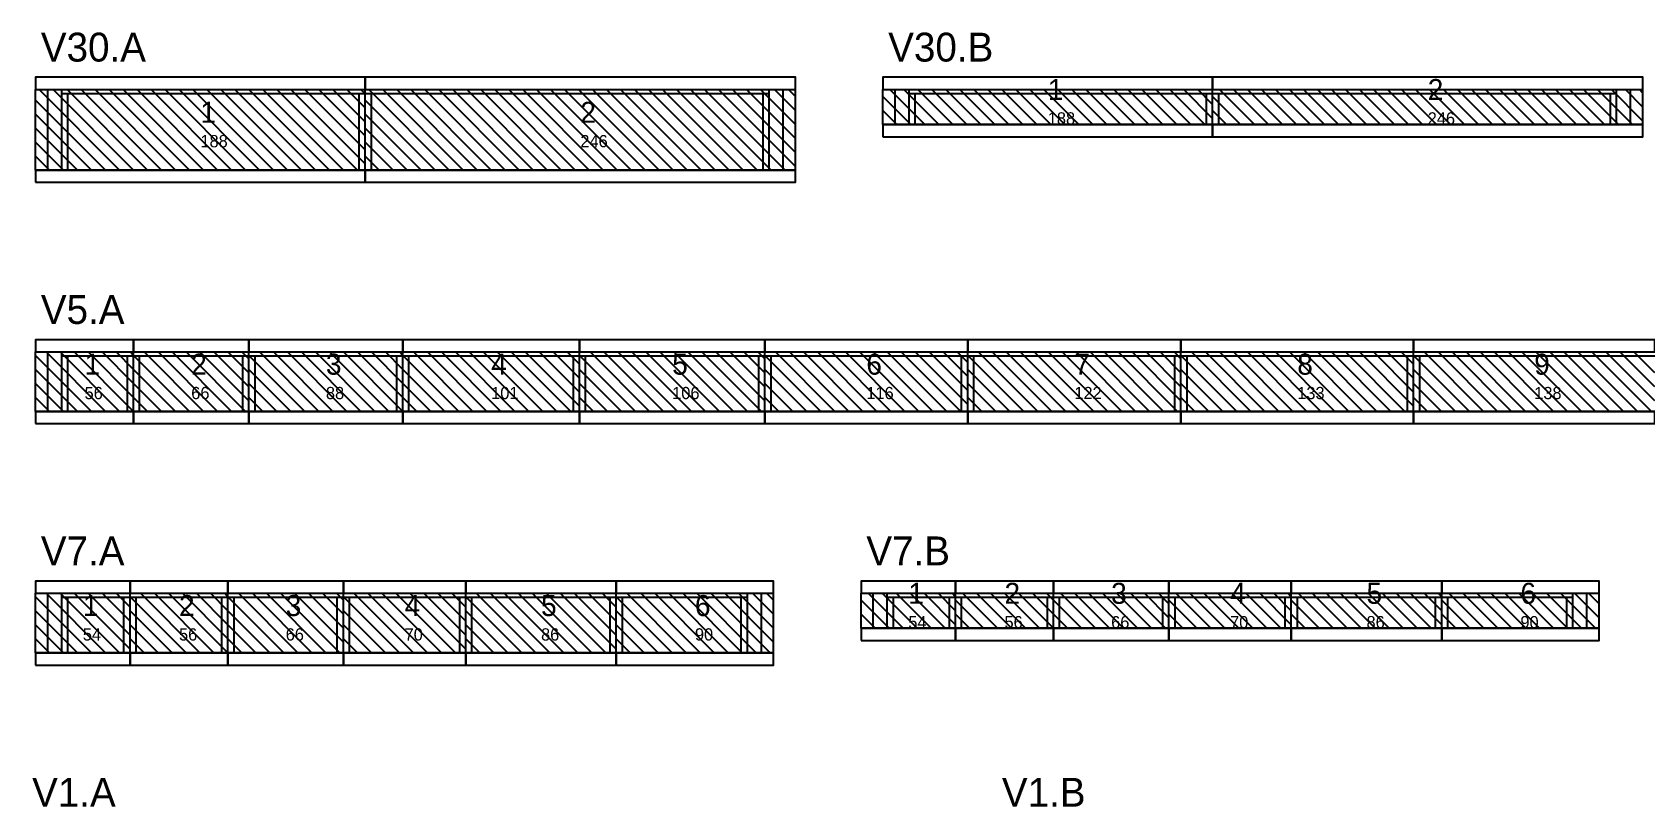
# Model space of a CAD drawing. Header units: metres. Extents: x -10 to 74425, y -2037 to 26.
# Drawn here: x 35868 to 36790, y -972 to -529 of the extents above; entities that cross this region are included whole.
import ezdxf

# ---------------------------------------------------------------- set-up
doc = ezdxf.new("R2010")
doc.units = ezdxf.units.M
doc.layers.add('VIGAS', color=7, linetype='Continuous')

msp = doc.modelspace()

# ---------------------------------------------------------------- linework, layer by layer
at = {"layer": 'VIGAS'}
for p, q in [((35869.6, -562), (36058.1, -562)), ((35869.6, -608), (35869.6, -562)), ((35917.6, -608), (35871.6, -562)), ((35876.6, -608), (35876.6, -562)), ((35925.6, -608), (35879.6, -562)), ((35884.6, -608), (35884.6, -562)), ((35933.6, -608), (35887.6, -562)), ((35941.6, -608), (35895.6, -562)), ((35949.6, -608), (35903.6, -562)), ((35957.6, -608), (35911.6, -562)), ((35965.6, -608), (35919.6, -562)), ((35973.6, -608), (35927.6, -562)), ((35981.6, -608), (35935.6, -562)), ((35989.6, -608), (35943.6, -562)), ((35997.6, -608), (35951.6, -562)), ((36005.6, -608), (35959.6, -562)), ((36013.6, -608), (35967.6, -562)), ((36021.6, -608), (35975.6, -562)), ((36029.6, -608), (35983.6, -562)), ((36037.6, -608), (35991.6, -562)), ((36045.6, -608), (35999.6, -562)), ((36053.6, -608), (36007.6, -562)), ((36058.1, -604.5), (36015.6, -562)), ((36058.1, -596.5), (36023.6, -562)), ((36058.1, -588.5), (36031.6, -562)), ((36058.1, -580.5), (36039.6, -562)), ((36058.1, -572.5), (36047.6, -562)), ((36058.1, -564.5), (36055.6, -562)), ((36058.1, -608), (36058.1, -562)), ((36058.1, -608), (36058.1, -562)), ((36058.1, -562), (36304.1, -562)), ((36058.1, -608), (36058.1, -562)), ((36058.1, -608), (36058.1, -562)), ((36058.1, -608), (36058.1, -562)), ((36106.1, -608), (36060.1, -562)), ((36114.1, -608), (36068.1, -562)), ((36122.1, -608), (36076.1, -562)), ((36130.1, -608), (36084.1, -562)), ((36138.1, -608), (36092.1, -562)), ((36146.1, -608), (36100.1, -562)), ((36154.1, -608), (36108.1, -562)), ((36162.1, -608), (36116.1, -562)), ((36170.1, -608), (36124.1, -562)), ((36178.1, -608), (36132.1, -562)), ((36186.1, -608), (36140.1, -562)), ((36194.1, -608), (36148.1, -562)), ((36202.1, -608), (36156.1, -562)), ((36210.1, -608), (36164.1, -562)), ((36218.1, -608), (36172.1, -562)), ((36226.1, -608), (36180.1, -562)), ((36234.1, -608), (36188.1, -562)), ((36242.1, -608), (36196.1, -562)), ((36250.1, -608), (36204.1, -562)), ((36258.1, -608), (36212.1, -562)), ((36266.1, -608), (36220.1, -562)), ((36274.1, -608), (36228.1, -562)), ((36282.1, -608), (36236.1, -562)), ((36290.1, -608), (36244.1, -562)), ((36298.1, -608), (36252.1, -562)), ((36304.1, -606), (36260.1, -562)), ((36304.1, -598), (36268.1, -562)), ((36304.1, -590), (36276.1, -562)), ((36304.1, -582), (36284.1, -562)), ((36289.1, -608), (36289.1, -562)), ((36304.1, -574), (36292.1, -562)), ((36297.1, -608), (36297.1, -562)), ((36304.1, -566), (36300.1, -562)), ((36304.1, -608), (36304.1, -562)), ((36354.1, -562), (36542.6, -562)), ((36354.1, -582), (36354.1, -562)), ((36378.1, -582), (36358.1, -562)), ((36361.1, -582), (36361.1, -562)), ((36386.1, -582), (36366.1, -562)), ((36369.1, -582), (36369.1, -562)), ((36394.1, -582), (36374.1, -562)), ((36402.1, -582), (36382.1, -562)), ((36410.1, -582), (36390.1, -562)), ((36418.1, -582), (36398.1, -562)), ((36426.1, -582), (36406.1, -562)), ((36434.1, -582), (36414.1, -562)), ((36442.1, -582), (36422.1, -562)), ((36450.1, -582), (36430.1, -562)), ((36458.1, -582), (36438.1, -562)), ((36466.1, -582), (36446.1, -562)), ((36474.1, -582), (36454.1, -562)), ((36482.1, -582), (36462.1, -562)), ((36490.1, -582), (36470.1, -562)), ((36498.1, -582), (36478.1, -562)), ((36506.1, -582), (36486.1, -562)), ((36514.1, -582), (36494.1, -562)), ((36522.1, -582), (36502.1, -562)), ((36530.1, -582), (36510.1, -562)), ((36538.1, -582), (36518.1, -562)), ((36542.6, -578.5), (36526.1, -562)), ((36542.6, -570.5), (36534.1, -562)), ((36542.6, -562.5), (36542.1, -562)), ((36542.6, -582), (36542.6, -562)), ((36542.6, -582), (36542.6, -562)), ((36542.6, -562), (36788.6, -562)), ((36542.6, -582), (36542.6, -562)), ((36542.6, -582), (36542.6, -562)), ((36542.6, -582), (36542.6, -562)), ((36566.6, -582), (36546.6, -562)), ((36574.6, -582), (36554.6, -562)), ((36582.6, -582), (36562.6, -562)), ((36590.6, -582), (36570.6, -562)), ((36598.6, -582), (36578.6, -562)), ((36606.6, -582), (36586.6, -562)), ((36614.6, -582), (36594.6, -562)), ((36622.6, -582), (36602.6, -562)), ((36630.6, -582), (36610.6, -562)), ((36638.6, -582), (36618.6, -562)), ((36646.6, -582), (36626.6, -562)), ((36654.6, -582), (36634.6, -562)), ((36662.6, -582), (36642.6, -562)), ((36670.6, -582), (36650.6, -562)), ((36678.6, -582), (36658.6, -562)), ((36686.6, -582), (36666.6, -562)), ((36694.6, -582), (36674.6, -562)), ((36702.6, -582), (36682.6, -562)), ((36710.6, -582), (36690.6, -562)), ((36718.6, -582), (36698.6, -562)), ((36726.6, -582), (36706.6, -562)), ((36734.6, -582), (36714.6, -562)), ((36742.6, -582), (36722.6, -562)), ((36750.6, -582), (36730.6, -562)), ((36758.6, -582), (36738.6, -562)), ((36766.6, -582), (36746.6, -562)), ((36774.6, -582), (36754.6, -562)), ((36782.6, -582), (36762.6, -562)), ((36788.6, -580), (36770.6, -562)), ((36773.6, -582), (36773.6, -562)), ((36788.6, -572), (36778.6, -562)), ((36781.6, -582), (36781.6, -562)), ((36788.6, -564), (36786.6, -562)), ((36788.6, -582), (36788.6, -562)), ((35909.6, -608), (35869.6, -568)), ((35884.6, -564.2), (36058.1, -564.2)), ((35888.1, -608), (35888.1, -564.2)), ((36054.6, -608), (36054.6, -564.2)), ((36058.1, -564.2), (36289.1, -564.2)), ((36098.1, -608), (36058.1, -568)), ((36061.6, -608), (36061.6, -564.2)), ((36285.6, -608), (36285.6, -564.2)), ((36370.1, -582), (36354.1, -566)), ((36369.1, -564.2), (36542.6, -564.2)), ((36372.6, -582), (36372.6, -564.2)), ((36539.1, -582), (36539.1, -564.2)), ((36542.6, -564.2), (36773.6, -564.2)), ((36558.6, -582), (36542.6, -566)), ((36546.1, -582), (36546.1, -564.2)), ((36770.1, -582), (36770.1, -564.2)), ((35901.6, -608), (35869.6, -576)), ((36090.1, -608), (36058.1, -576)), ((36362.1, -582), (36354.1, -574)), ((36550.6, -582), (36542.6, -574)), ((35893.6, -608), (35869.6, -584)), ((36082.1, -608), (36058.1, -584)), ((36354.1, -582), (36542.6, -582)), ((36354.1, -582), (36354.1, -582)), ((36369.1, -582), (36372.6, -582)), ((36539.1, -582), (36542.6, -582)), ((36542.6, -582), (36788.6, -582)), ((36542.6, -582), (36546.1, -582)), ((36542.6, -582), (36542.6, -582)), ((36770.1, -582), (36773.6, -582)), ((35885.6, -608), (35869.6, -592)), ((36074.1, -608), (36058.1, -592)), ((35877.6, -608), (35869.6, -600)), ((35869.6, -608), (36058.1, -608)), ((35869.6, -608), (35869.6, -608)), ((35884.6, -608), (35888.1, -608)), ((36054.6, -608), (36058.1, -608)), ((36066.1, -608), (36058.1, -600)), ((36058.1, -608), (36304.1, -608)), ((36058.1, -608), (36061.6, -608)), ((36058.1, -608), (36058.1, -608)), ((36285.6, -608), (36289.1, -608)), ((35869.6, -712), (35925.6, -712)), ((35869.6, -746), (35869.6, -712)), ((35901.6, -746), (35869.6, -714)), ((35909.6, -746), (35875.6, -712)), ((35876.6, -746), (35876.6, -712)), ((35917.6, -746), (35883.6, -712)), ((35884.6, -746), (35884.6, -712)), ((35884.6, -714.2), (35925.6, -714.2)), ((35888.1, -746), (35888.1, -714.2)), ((35925.6, -746), (35891.6, -712)), ((35925.6, -738), (35899.6, -712)), ((35925.6, -730), (35907.6, -712)), ((35925.6, -722), (35915.6, -712)), ((35922.1, -746), (35922.1, -714.2)), ((35925.6, -714), (35923.6, -712)), ((35925.6, -746), (35925.6, -712)), ((35925.6, -746), (35925.6, -712)), ((35925.6, -712), (35991.6, -712)), ((35925.6, -746), (35925.6, -712)), ((35925.6, -746), (35925.6, -712)), ((35925.6, -746), (35925.6, -712)), ((35957.6, -746), (35925.6, -714)), ((35925.6, -714.2), (35991.6, -714.2)), ((35929.1, -746), (35929.1, -714.2)), ((35965.6, -746), (35931.6, -712)), ((35973.6, -746), (35939.6, -712)), ((35981.6, -746), (35947.6, -712)), ((35989.6, -746), (35955.6, -712)), ((35991.6, -740), (35963.6, -712)), ((35991.6, -732), (35971.6, -712)), ((35991.6, -724), (35979.6, -712)), ((35991.6, -716), (35987.6, -712)), ((35988.1, -746), (35988.1, -714.2)), ((35991.6, -746), (35991.6, -712)), ((35991.6, -746), (35991.6, -712)), ((35991.6, -712), (36079.6, -712)), ((35991.6, -746), (35991.6, -712)), ((35991.6, -746), (35991.6, -712)), ((35991.6, -746), (35991.6, -712)), ((36023.6, -746), (35991.6, -714)), ((35991.6, -714.2), (36079.6, -714.2)), ((35995.1, -746), (35995.1, -714.2)), ((36031.6, -746), (35997.6, -712)), ((36039.6, -746), (36005.6, -712)), ((36047.6, -746), (36013.6, -712)), ((36055.6, -746), (36021.6, -712)), ((36063.6, -746), (36029.6, -712)), ((36071.6, -746), (36037.6, -712)), ((36079.6, -746), (36045.6, -712)), ((36079.6, -738), (36053.6, -712)), ((36079.6, -730), (36061.6, -712)), ((36079.6, -722), (36069.6, -712)), ((36076.1, -746), (36076.1, -714.2)), ((36079.6, -714), (36077.6, -712)), ((36079.6, -746), (36079.6, -712)), ((36079.6, -746), (36079.6, -712)), ((36079.6, -712), (36180.6, -712)), ((36079.6, -746), (36079.6, -712)), ((36079.6, -746), (36079.6, -712)), ((36079.6, -746), (36079.6, -712)), ((36111.6, -746), (36079.6, -714)), ((36079.6, -714.2), (36180.6, -714.2)), ((36083.1, -746), (36083.1, -714.2)), ((36119.6, -746), (36085.6, -712)), ((36127.6, -746), (36093.6, -712)), ((36135.6, -746), (36101.6, -712)), ((36143.6, -746), (36109.6, -712)), ((36151.6, -746), (36117.6, -712)), ((36159.6, -746), (36125.6, -712)), ((36167.6, -746), (36133.6, -712)), ((36175.6, -746), (36141.6, -712)), ((36180.6, -743), (36149.6, -712)), ((36180.6, -735), (36157.6, -712)), ((36180.6, -727), (36165.6, -712)), ((36180.6, -719), (36173.6, -712)), ((36177.1, -746), (36177.1, -714.2)), ((36180.6, -746), (36180.6, -712)), ((36180.6, -746), (36180.6, -712)), ((36180.6, -712), (36286.6, -712)), ((36180.6, -746), (36180.6, -712)), ((36180.6, -746), (36180.6, -712)), ((36180.6, -746), (36180.6, -712)), ((36212.6, -746), (36180.6, -714)), ((36180.6, -714.2), (36286.6, -714.2)), ((36184.1, -746), (36184.1, -714.2)), ((36220.6, -746), (36186.6, -712)), ((36228.6, -746), (36194.6, -712)), ((36236.6, -746), (36202.6, -712)), ((36244.6, -746), (36210.6, -712)), ((36252.6, -746), (36218.6, -712)), ((36260.6, -746), (36226.6, -712)), ((36268.6, -746), (36234.6, -712)), ((36276.6, -746), (36242.6, -712)), ((36284.6, -746), (36250.6, -712)), ((36286.6, -740), (36258.6, -712)), ((36286.6, -732), (36266.6, -712)), ((36286.6, -724), (36274.6, -712)), ((36286.6, -716), (36282.6, -712)), ((36283.1, -746), (36283.1, -714.2)), ((36286.6, -746), (36286.6, -712)), ((36286.6, -746), (36286.6, -712)), ((36286.6, -712), (36402.6, -712)), ((36286.6, -746), (36286.6, -712)), ((36286.6, -746), (36286.6, -712)), ((36286.6, -746), (36286.6, -712)), ((36318.6, -746), (36286.6, -714)), ((36286.6, -714.2), (36402.6, -714.2)), ((36290.1, -746), (36290.1, -714.2)), ((36326.6, -746), (36292.6, -712)), ((36334.6, -746), (36300.6, -712)), ((36342.6, -746), (36308.6, -712)), ((36350.6, -746), (36316.6, -712)), ((36358.6, -746), (36324.6, -712)), ((36366.6, -746), (36332.6, -712)), ((36374.6, -746), (36340.6, -712)), ((36382.6, -746), (36348.6, -712)), ((36390.6, -746), (36356.6, -712)), ((36398.6, -746), (36364.6, -712)), ((36402.6, -742), (36372.6, -712)), ((36402.6, -734), (36380.6, -712)), ((36402.6, -726), (36388.6, -712)), ((36402.6, -718), (36396.6, -712)), ((36399.1, -746), (36399.1, -714.2)), ((36402.6, -746), (36402.6, -712)), ((36402.6, -746), (36402.6, -712)), ((36402.6, -712), (36524.5, -712)), ((36402.6, -746), (36402.6, -712)), ((36402.6, -746), (36402.6, -712)), ((36402.6, -746), (36402.6, -712)), ((36434.6, -746), (36402.6, -714)), ((36402.6, -714.2), (36524.5, -714.2)), ((36406.1, -746), (36406.1, -714.2)), ((36442.6, -746), (36408.6, -712)), ((36450.6, -746), (36416.6, -712)), ((36458.6, -746), (36424.6, -712)), ((36466.6, -746), (36432.6, -712)), ((36474.6, -746), (36440.6, -712)), ((36482.6, -746), (36448.6, -712)), ((36490.6, -746), (36456.6, -712)), ((36498.6, -746), (36464.6, -712)), ((36506.6, -746), (36472.6, -712)), ((36514.6, -746), (36480.6, -712)), ((36522.6, -746), (36488.6, -712)), ((36524.5, -739.9), (36496.6, -712)), ((36524.5, -731.9), (36504.6, -712)), ((36524.5, -723.9), (36512.6, -712)), ((36524.5, -715.9), (36520.6, -712)), ((36521, -746), (36521, -714.2)), ((36524.5, -746), (36524.5, -712)), ((36524.5, -746), (36524.5, -712)), ((36524.5, -712), (36657.5, -712)), ((36524.5, -746), (36524.5, -712)), ((36524.5, -746), (36524.5, -712)), ((36524.5, -746), (36524.5, -712)), ((36556.5, -746), (36524.5, -714)), ((36524.5, -714.2), (36657.5, -714.2)), ((36528, -746), (36528, -714.2)), ((36564.5, -746), (36530.5, -712)), ((36572.5, -746), (36538.5, -712)), ((36580.5, -746), (36546.5, -712)), ((36588.5, -746), (36554.5, -712)), ((36596.5, -746), (36562.5, -712)), ((36604.5, -746), (36570.5, -712)), ((36612.5, -746), (36578.5, -712)), ((36620.5, -746), (36586.5, -712)), ((36628.5, -746), (36594.5, -712)), ((36636.5, -746), (36602.5, -712)), ((36644.5, -746), (36610.5, -712)), ((36652.5, -746), (36618.5, -712)), ((36657.5, -743), (36626.5, -712)), ((36657.5, -735), (36634.5, -712)), ((36657.5, -727), (36642.5, -712)), ((36657.5, -719), (36650.5, -712)), ((36654, -746), (36654, -714.2)), ((36657.5, -746), (36657.5, -712)), ((36657.5, -746), (36657.5, -712)), ((36657.5, -712), (36795.5, -712)), ((36657.5, -746), (36657.5, -712)), ((36657.5, -746), (36657.5, -712)), ((36657.5, -746), (36657.5, -712)), ((36689.5, -746), (36657.5, -714)), ((36657.5, -714.2), (36795.5, -714.2)), ((36661, -746), (36661, -714.2)), ((36697.5, -746), (36663.5, -712)), ((36705.5, -746), (36671.5, -712)), ((36713.5, -746), (36679.5, -712)), ((36721.5, -746), (36687.5, -712)), ((36729.5, -746), (36695.5, -712)), ((36737.5, -746), (36703.5, -712)), ((36745.5, -746), (36711.5, -712)), ((36753.5, -746), (36719.5, -712)), ((36761.5, -746), (36727.5, -712)), ((36769.5, -746), (36735.5, -712)), ((36777.5, -746), (36743.5, -712)), ((36785.5, -746), (36751.5, -712)), ((36793.5, -746), (36759.5, -712)), ((36795.5, -740), (36767.5, -712)), ((36795.5, -732), (36775.5, -712)), ((36795.5, -724), (36783.5, -712)), ((35893.6, -746), (35869.6, -722)), ((35949.6, -746), (35925.6, -722)), ((36015.6, -746), (35991.6, -722)), ((36103.6, -746), (36079.6, -722)), ((36204.6, -746), (36180.6, -722)), ((36310.6, -746), (36286.6, -722)), ((36426.6, -746), (36402.6, -722)), ((36548.5, -746), (36524.5, -722)), ((36681.5, -746), (36657.5, -722)), ((35885.6, -746), (35869.6, -730)), ((35877.6, -746), (35869.6, -738)), ((35941.6, -746), (35925.6, -730)), ((35933.6, -746), (35925.6, -738)), ((36007.6, -746), (35991.6, -730)), ((35999.6, -746), (35991.6, -738)), ((36095.6, -746), (36079.6, -730)), ((36087.6, -746), (36079.6, -738)), ((36196.6, -746), (36180.6, -730)), ((36188.6, -746), (36180.6, -738)), ((36302.6, -746), (36286.6, -730)), ((36294.6, -746), (36286.6, -738)), ((36418.6, -746), (36402.6, -730)), ((36410.6, -746), (36402.6, -738)), ((36540.5, -746), (36524.5, -730)), ((36532.5, -746), (36524.5, -738)), ((36673.5, -746), (36657.5, -730)), ((36665.5, -746), (36657.5, -738)), ((35869.6, -746), (35925.6, -746)), ((35869.6, -746), (35869.6, -746)), ((35884.6, -746), (35888.1, -746)), ((35922.1, -746), (35925.6, -746)), ((35925.6, -746), (35991.6, -746)), ((35925.6, -746), (35929.1, -746)), ((35925.6, -746), (35925.6, -746)), ((35988.1, -746), (35991.6, -746)), ((35991.6, -746), (36079.6, -746)), ((35991.6, -746), (35995.1, -746)), ((35991.6, -746), (35991.6, -746)), ((36076.1, -746), (36079.6, -746)), ((36079.6, -746), (36180.6, -746)), ((36079.6, -746), (36083.1, -746)), ((36079.6, -746), (36079.6, -746)), ((36177.1, -746), (36180.6, -746)), ((36180.6, -746), (36286.6, -746)), ((36180.6, -746), (36184.1, -746)), ((36180.6, -746), (36180.6, -746)), ((36283.1, -746), (36286.6, -746)), ((36286.6, -746), (36402.6, -746)), ((36286.6, -746), (36290.1, -746)), ((36286.6, -746), (36286.6, -746)), ((36399.1, -746), (36402.6, -746)), ((36402.6, -746), (36524.5, -746)), ((36402.6, -746), (36406.1, -746)), ((36402.6, -746), (36402.6, -746)), ((36521, -746), (36524.5, -746)), ((36524.5, -746), (36657.5, -746)), ((36524.5, -746), (36528, -746)), ((36524.5, -746), (36524.5, -746)), ((36654, -746), (36657.5, -746)), ((36657.5, -746), (36795.5, -746)), ((36657.5, -746), (36661, -746)), ((36657.5, -746), (36657.5, -746)), ((35869.6, -850), (35923.6, -850)), ((35869.6, -884), (35869.6, -850)), ((35901.6, -884), (35869.6, -852)), ((35909.6, -884), (35875.6, -850)), ((35876.6, -884), (35876.6, -850)), ((35917.6, -884), (35883.6, -850)), ((35884.6, -884), (35884.6, -850)), ((35884.6, -852.2), (35923.6, -852.2)), ((35888.1, -884), (35888.1, -852.2)), ((35923.6, -882), (35891.6, -850)), ((35923.6, -874), (35899.6, -850)), ((35923.6, -866), (35907.6, -850)), ((35923.6, -858), (35915.6, -850)), ((35920.1, -884), (35920.1, -852.2)), ((35923.6, -884), (35923.6, -850)), ((35923.6, -884), (35923.6, -850)), ((35923.6, -850), (35979.6, -850)), ((35923.6, -884), (35923.6, -850)), ((35923.6, -884), (35923.6, -850)), ((35923.6, -884), (35923.6, -850)), ((35923.6, -850), (35923.6, -850)), ((35955.6, -884), (35923.6, -852)), ((35923.6, -852.2), (35979.6, -852.2)), ((35927.1, -884), (35927.1, -852.2)), ((35963.6, -884), (35929.6, -850)), ((35971.6, -884), (35937.6, -850)), ((35979.6, -884), (35945.6, -850)), ((35979.6, -876), (35953.6, -850)), ((35979.6, -868), (35961.6, -850)), ((35979.6, -860), (35969.6, -850)), ((35976.1, -884), (35976.1, -852.2)), ((35979.6, -852), (35977.6, -850)), ((35979.6, -884), (35979.6, -850)), ((35979.6, -884), (35979.6, -850)), ((35979.6, -850), (36045.6, -850)), ((35979.6, -884), (35979.6, -850)), ((35979.6, -884), (35979.6, -850)), ((35979.6, -884), (35979.6, -850)), ((36011.6, -884), (35979.6, -852)), ((35979.6, -852.2), (36045.6, -852.2)), ((35983.1, -884), (35983.1, -852.2)), ((36019.6, -884), (35985.6, -850)), ((36027.6, -884), (35993.6, -850)), ((36035.6, -884), (36001.6, -850)), ((36043.6, -884), (36009.6, -850)), ((36045.6, -878), (36017.6, -850)), ((36045.6, -870), (36025.6, -850)), ((36045.6, -862), (36033.6, -850)), ((36045.6, -854), (36041.6, -850)), ((36042.1, -884), (36042.1, -852.2)), ((36045.6, -884), (36045.6, -850)), ((36045.6, -884), (36045.6, -850)), ((36045.6, -850), (36115.6, -850)), ((36045.6, -884), (36045.6, -850)), ((36045.6, -884), (36045.6, -850)), ((36045.6, -884), (36045.6, -850)), ((36077.6, -884), (36045.6, -852)), ((36045.6, -852.2), (36115.6, -852.2)), ((36049.1, -884), (36049.1, -852.2)), ((36085.6, -884), (36051.6, -850)), ((36093.6, -884), (36059.6, -850)), ((36101.6, -884), (36067.6, -850)), ((36109.6, -884), (36075.6, -850)), ((36115.6, -882), (36083.6, -850)), ((36115.6, -874), (36091.6, -850)), ((36115.6, -866), (36099.6, -850)), ((36115.6, -858), (36107.6, -850)), ((36112.1, -884), (36112.1, -852.2)), ((36115.6, -884), (36115.6, -850)), ((36115.6, -884), (36115.6, -850)), ((36115.6, -850), (36201.6, -850)), ((36115.6, -884), (36115.6, -850)), ((36115.6, -884), (36115.6, -850)), ((36115.6, -884), (36115.6, -850)), ((36115.6, -850), (36115.6, -850)), ((36147.6, -884), (36115.6, -852)), ((36115.6, -852.2), (36201.6, -852.2)), ((36119.1, -884), (36119.1, -852.2)), ((36155.6, -884), (36121.6, -850)), ((36163.6, -884), (36129.6, -850)), ((36171.6, -884), (36137.6, -850)), ((36179.6, -884), (36145.6, -850)), ((36187.6, -884), (36153.6, -850)), ((36195.6, -884), (36161.6, -850)), ((36201.6, -882), (36169.6, -850)), ((36201.6, -874), (36177.6, -850)), ((36201.6, -866), (36185.6, -850)), ((36201.6, -858), (36193.6, -850)), ((36198.1, -884), (36198.1, -852.2)), ((36201.6, -884), (36201.6, -850)), ((36201.6, -884), (36201.6, -850)), ((36201.6, -850), (36291.6, -850)), ((36201.6, -884), (36201.6, -850)), ((36201.6, -884), (36201.6, -850)), ((36201.6, -884), (36201.6, -850)), ((36201.6, -850), (36201.6, -850)), ((36233.6, -884), (36201.6, -852)), ((36201.6, -852.2), (36276.6, -852.2)), ((36205.1, -884), (36205.1, -852.2)), ((36241.6, -884), (36207.6, -850)), ((36249.6, -884), (36215.6, -850)), ((36257.6, -884), (36223.6, -850)), ((36265.6, -884), (36231.6, -850)), ((36273.6, -884), (36239.6, -850)), ((36281.6, -884), (36247.6, -850)), ((36289.6, -884), (36255.6, -850)), ((36291.6, -878), (36263.6, -850)), ((36291.6, -870), (36271.6, -850)), ((36273.1, -884), (36273.1, -852.2)), ((36276.6, -884), (36276.6, -850)), ((36291.6, -862), (36279.6, -850)), ((36284.6, -884), (36284.6, -850)), ((36291.6, -854), (36287.6, -850)), ((36291.6, -884), (36291.6, -850)), ((36341.6, -850), (36395.6, -850)), ((36341.6, -870), (36341.6, -850)), ((36357.6, -870), (36341.6, -854)), ((36365.6, -870), (36345.6, -850)), ((36348.6, -870), (36348.6, -850)), ((36373.6, -870), (36353.6, -850)), ((36356.6, -870), (36356.6, -850)), ((36356.6, -852.2), (36395.6, -852.2)), ((36360.1, -870), (36360.1, -852.2)), ((36381.6, -870), (36361.6, -850)), ((36389.6, -870), (36369.6, -850)), ((36395.6, -868), (36377.6, -850)), ((36395.6, -860), (36385.6, -850)), ((36392.1, -870), (36392.1, -852.2)), ((36395.6, -852), (36393.6, -850)), ((36395.6, -870), (36395.6, -850)), ((36395.6, -870), (36395.6, -850)), ((36395.6, -850), (36451.6, -850)), ((36395.6, -870), (36395.6, -850)), ((36395.6, -870), (36395.6, -850)), ((36395.6, -870), (36395.6, -850)), ((36395.6, -852.2), (36451.6, -852.2)), ((36411.6, -870), (36395.6, -854)), ((36399.1, -870), (36399.1, -852.2)), ((36419.6, -870), (36399.6, -850)), ((36427.6, -870), (36407.6, -850)), ((36435.6, -870), (36415.6, -850)), ((36443.6, -870), (36423.6, -850)), ((36451.6, -870), (36431.6, -850)), ((36451.6, -862), (36439.6, -850)), ((36451.6, -854), (36447.6, -850)), ((36448.1, -870), (36448.1, -852.2)), ((36451.6, -870), (36451.6, -850)), ((36451.6, -870), (36451.6, -850)), ((36451.6, -850), (36517.6, -850)), ((36451.6, -870), (36451.6, -850)), ((36451.6, -870), (36451.6, -850)), ((36451.6, -870), (36451.6, -850)), ((36451.6, -852.2), (36517.6, -852.2)), ((36467.6, -870), (36451.6, -854)), ((36455.1, -870), (36455.1, -852.2)), ((36475.6, -870), (36455.6, -850)), ((36483.6, -870), (36463.6, -850)), ((36491.6, -870), (36471.6, -850)), ((36499.6, -870), (36479.6, -850)), ((36507.6, -870), (36487.6, -850)), ((36515.6, -870), (36495.6, -850)), ((36517.6, -864), (36503.6, -850)), ((36517.6, -856), (36511.6, -850)), ((36514.1, -870), (36514.1, -852.2)), ((36517.6, -870), (36517.6, -850)), ((36517.6, -870), (36517.6, -850)), ((36517.6, -850), (36587.6, -850)), ((36517.6, -870), (36517.6, -850)), ((36517.6, -870), (36517.6, -850)), ((36517.6, -870), (36517.6, -850)), ((36517.6, -852.2), (36587.6, -852.2)), ((36533.6, -870), (36517.6, -854)), ((36521.1, -870), (36521.1, -852.2)), ((36541.6, -870), (36521.6, -850)), ((36549.6, -870), (36529.6, -850)), ((36557.6, -870), (36537.6, -850)), ((36565.6, -870), (36545.6, -850)), ((36573.6, -870), (36553.6, -850)), ((36581.6, -870), (36561.6, -850)), ((36587.6, -868), (36569.6, -850)), ((36587.6, -860), (36577.6, -850)), ((36584.1, -870), (36584.1, -852.2)), ((36587.6, -852), (36585.6, -850)), ((36587.6, -870), (36587.6, -850)), ((36587.6, -870), (36587.6, -850)), ((36587.6, -850), (36673.6, -850)), ((36587.6, -870), (36587.6, -850)), ((36587.6, -870), (36587.6, -850)), ((36587.6, -870), (36587.6, -850)), ((36587.6, -852.2), (36673.6, -852.2)), ((36603.6, -870), (36587.6, -854)), ((36591.1, -870), (36591.1, -852.2)), ((36611.6, -870), (36591.6, -850)), ((36619.6, -870), (36599.6, -850)), ((36627.6, -870), (36607.6, -850)), ((36635.6, -870), (36615.6, -850)), ((36643.6, -870), (36623.6, -850)), ((36651.6, -870), (36631.6, -850)), ((36659.6, -870), (36639.6, -850)), ((36667.6, -870), (36647.6, -850)), ((36673.6, -868), (36655.6, -850)), ((36673.6, -860), (36663.6, -850)), ((36670.1, -870), (36670.1, -852.2)), ((36673.6, -852), (36671.6, -850)), ((36673.6, -870), (36673.6, -850)), ((36673.6, -870), (36673.6, -850)), ((36673.6, -850), (36763.6, -850)), ((36673.6, -870), (36673.6, -850)), ((36673.6, -870), (36673.6, -850)), ((36673.6, -870), (36673.6, -850)), ((36673.6, -852.2), (36748.6, -852.2)), ((36689.6, -870), (36673.6, -854)), ((36677.1, -870), (36677.1, -852.2)), ((36697.6, -870), (36677.6, -850)), ((36705.6, -870), (36685.6, -850)), ((36713.6, -870), (36693.6, -850)), ((36721.6, -870), (36701.6, -850)), ((36729.6, -870), (36709.6, -850)), ((36737.6, -870), (36717.6, -850)), ((36745.6, -870), (36725.6, -850)), ((36753.6, -870), (36733.6, -850)), ((36761.6, -870), (36741.6, -850)), ((36745.1, -870), (36745.1, -852.2)), ((36748.6, -870), (36748.6, -850)), ((36763.6, -864), (36749.6, -850)), ((36756.6, -870), (36756.6, -850)), ((36763.6, -856), (36757.6, -850)), ((36763.6, -870), (36763.6, -850)), ((35893.6, -884), (35869.6, -860)), ((35947.6, -884), (35923.6, -860)), ((36003.6, -884), (35979.6, -860)), ((36069.6, -884), (36045.6, -860)), ((36139.6, -884), (36115.6, -860)), ((36225.6, -884), (36201.6, -860)), ((36349.6, -870), (36341.6, -862)), ((36403.6, -870), (36395.6, -862)), ((36459.6, -870), (36451.6, -862)), ((36525.6, -870), (36517.6, -862)), ((36595.6, -870), (36587.6, -862)), ((36681.6, -870), (36673.6, -862)), ((35885.6, -884), (35869.6, -868)), ((35877.6, -884), (35869.6, -876)), ((35939.6, -884), (35923.6, -868)), ((35931.6, -884), (35923.6, -876)), ((35995.6, -884), (35979.6, -868)), ((35987.6, -884), (35979.6, -876)), ((36061.6, -884), (36045.6, -868)), ((36053.6, -884), (36045.6, -876)), ((36131.6, -884), (36115.6, -868)), ((36123.6, -884), (36115.6, -876)), ((36217.6, -884), (36201.6, -868)), ((36209.6, -884), (36201.6, -876)), ((36341.6, -870), (36395.6, -870)), ((36341.6, -870), (36341.6, -870)), ((36356.6, -870), (36360.1, -870)), ((36392.1, -870), (36395.6, -870)), ((36395.6, -870), (36451.6, -870)), ((36395.6, -870), (36399.1, -870)), ((36395.6, -870), (36395.6, -870)), ((36448.1, -870), (36451.6, -870)), ((36451.6, -870), (36517.6, -870)), ((36451.6, -870), (36455.1, -870)), ((36451.6, -870), (36451.6, -870)), ((36514.1, -870), (36517.6, -870)), ((36517.6, -870), (36587.6, -870)), ((36517.6, -870), (36521.1, -870)), ((36517.6, -870), (36517.6, -870)), ((36584.1, -870), (36587.6, -870)), ((36587.6, -870), (36673.6, -870)), ((36587.6, -870), (36591.1, -870)), ((36587.6, -870), (36587.6, -870)), ((36670.1, -870), (36673.6, -870)), ((36673.6, -870), (36763.6, -870)), ((36673.6, -870), (36677.1, -870)), ((36673.6, -870), (36673.6, -870)), ((36745.1, -870), (36748.6, -870)), ((35869.6, -884), (35923.6, -884)), ((35869.6, -884), (35869.6, -884)), ((35884.6, -884), (35888.1, -884)), ((35920.1, -884), (35923.6, -884)), ((35923.6, -884), (35979.6, -884)), ((35923.6, -884), (35927.1, -884)), ((35923.6, -884), (35923.6, -884)), ((35976.1, -884), (35979.6, -884)), ((35979.6, -884), (36045.6, -884)), ((35979.6, -884), (35983.1, -884)), ((35979.6, -884), (35979.6, -884)), ((36042.1, -884), (36045.6, -884)), ((36045.6, -884), (36115.6, -884)), ((36045.6, -884), (36049.1, -884)), ((36045.6, -884), (36045.6, -884)), ((36112.1, -884), (36115.6, -884)), ((36115.6, -884), (36201.6, -884)), ((36115.6, -884), (36119.1, -884)), ((36115.6, -884), (36115.6, -884)), ((36198.1, -884), (36201.6, -884)), ((36201.6, -884), (36291.6, -884)), ((36201.6, -884), (36205.1, -884)), ((36201.6, -884), (36201.6, -884)), ((36273.1, -884), (36276.6, -884))]:
    msp.add_line(p, q, dxfattribs=at)
for points in [[(35869.6, -562), (36058.1, -562), (36058.1, -555), (35869.6, -555)], [(36058.1, -562), (36304.1, -562), (36304.1, -555), (36058.1, -555)], [(36354.1, -562), (36542.6, -562), (36542.6, -555), (36354.1, -555)], [(36542.6, -562), (36788.6, -562), (36788.6, -555), (36542.6, -555)], [(36354.1, -589), (36542.6, -589), (36542.6, -582), (36354.1, -582)], [(36542.6, -589), (36788.6, -589), (36788.6, -582), (36542.6, -582)], [(35869.6, -615), (36058.1, -615), (36058.1, -608), (35869.6, -608)], [(36058.1, -615), (36304.1, -615), (36304.1, -608), (36058.1, -608)], [(35869.6, -712), (35925.6, -712), (35925.6, -705), (35869.6, -705)], [(35925.6, -712), (35991.6, -712), (35991.6, -705), (35925.6, -705)], [(35991.6, -712), (36079.6, -712), (36079.6, -705), (35991.6, -705)], [(36079.6, -712), (36180.6, -712), (36180.6, -705), (36079.6, -705)], [(36180.6, -712), (36286.6, -712), (36286.6, -705), (36180.6, -705)], [(36286.6, -712), (36402.6, -712), (36402.6, -705), (36286.6, -705)], [(36402.6, -712), (36524.5, -712), (36524.5, -705), (36402.6, -705)], [(36524.5, -712), (36657.5, -712), (36657.5, -705), (36524.5, -705)], [(36657.5, -712), (36795.5, -712), (36795.5, -705), (36657.5, -705)], [(35869.6, -753), (35925.6, -753), (35925.6, -746), (35869.6, -746)], [(35925.6, -753), (35991.6, -753), (35991.6, -746), (35925.6, -746)], [(35991.6, -753), (36079.6, -753), (36079.6, -746), (35991.6, -746)], [(36079.6, -753), (36180.6, -753), (36180.6, -746), (36079.6, -746)], [(36180.6, -753), (36286.6, -753), (36286.6, -746), (36180.6, -746)], [(36286.6, -753), (36402.6, -753), (36402.6, -746), (36286.6, -746)], [(36402.6, -753), (36524.5, -753), (36524.5, -746), (36402.6, -746)], [(36524.5, -753), (36657.5, -753), (36657.5, -746), (36524.5, -746)], [(36657.5, -753), (36795.5, -753), (36795.5, -746), (36657.5, -746)], [(35869.6, -850), (35923.6, -850), (35923.6, -843), (35869.6, -843)], [(35923.6, -850), (35979.6, -850), (35979.6, -843), (35923.6, -843)], [(35979.6, -850), (36045.6, -850), (36045.6, -843), (35979.6, -843)], [(36045.6, -850), (36115.6, -850), (36115.6, -843), (36045.6, -843)], [(36115.6, -850), (36201.6, -850), (36201.6, -843), (36115.6, -843)], [(36201.6, -850), (36291.6, -850), (36291.6, -843), (36201.6, -843)], [(36341.6, -850), (36395.6, -850), (36395.6, -843), (36341.6, -843)], [(36395.6, -850), (36451.6, -850), (36451.6, -843), (36395.6, -843)], [(36451.6, -850), (36517.6, -850), (36517.6, -843), (36451.6, -843)], [(36517.6, -850), (36587.6, -850), (36587.6, -843), (36517.6, -843)], [(36587.6, -850), (36673.6, -850), (36673.6, -843), (36587.6, -843)], [(36673.6, -850), (36763.6, -850), (36763.6, -843), (36673.6, -843)], [(36341.6, -877), (36395.6, -877), (36395.6, -870), (36341.6, -870)], [(36395.6, -877), (36451.6, -877), (36451.6, -870), (36395.6, -870)], [(36451.6, -877), (36517.6, -877), (36517.6, -870), (36451.6, -870)], [(36517.6, -877), (36587.6, -877), (36587.6, -870), (36517.6, -870)], [(36587.6, -877), (36673.6, -877), (36673.6, -870), (36587.6, -870)], [(36673.6, -877), (36763.6, -877), (36763.6, -870), (36673.6, -870)], [(35869.6, -891), (35923.6, -891), (35923.6, -884), (35869.6, -884)], [(35923.6, -891), (35979.6, -891), (35979.6, -884), (35923.6, -884)], [(35979.6, -891), (36045.6, -891), (36045.6, -884), (35979.6, -884)], [(36045.6, -891), (36115.6, -891), (36115.6, -884), (36045.6, -884)], [(36115.6, -891), (36201.6, -891), (36201.6, -884), (36115.6, -884)], [(36201.6, -891), (36291.6, -891), (36291.6, -884), (36201.6, -884)]]:
    msp.add_lwpolyline(points, close=True, dxfattribs=at)

# ---------------------------------------------------------------- texts
for s, height, p in [('V30.A', 16.5, (35872.6, -546)), ('V30.B', 16.5, (36357.1, -546)), ('1', 12, (36448.35, -568)), ('2', 12, (36665.6, -568)), ('1', 12, (35963.85, -581)), ('2', 12, (36181.1, -581)), ('188', 7, (36448.35, -582)), ('246', 7, (36665.6, -582)), ('188', 7, (35963.85, -595)), ('246', 7, (36181.1, -595)), ('V5.A', 16.5, (35872.6, -696)), ('1', 12, (35897.6, -725)), ('2', 12, (35958.6, -725)), ('3', 12, (36035.6, -725)), ('4', 12, (36130.1, -725)), ('5', 12, (36233.6, -725)), ('6', 12, (36344.6, -725)), ('7', 12, (36463.55, -725)), ('8', 12, (36591, -725)), ('9', 12, (36726.5, -725)), ('56', 7, (35897.6, -739)), ('66', 7, (35958.6, -739)), ('88', 7, (36035.6, -739)), ('101', 7, (36130.1, -739)), ('106', 7, (36233.6, -739)), ('116', 7, (36344.6, -739)), ('122', 7, (36463.55, -739)), ('133', 7, (36591, -739)), ('138', 7, (36726.5, -739)), ('V7.A', 16.5, (35872.6, -834)), ('V7.B', 16.5, (36344.6, -834)), ('1', 12, (36368.6, -856)), ('2', 12, (36423.6, -856)), ('3', 12, (36484.6, -856)), ('4', 12, (36552.6, -856)), ('5', 12, (36630.6, -856)), ('6', 12, (36718.6, -856)), ('1', 12, (35896.6, -863)), ('2', 12, (35951.6, -863)), ('3', 12, (36012.6, -863)), ('4', 12, (36080.6, -863)), ('5', 12, (36158.6, -863)), ('6', 12, (36246.6, -863)), ('54', 7, (36368.6, -870)), ('56', 7, (36423.6, -870)), ('66', 7, (36484.6, -870)), ('70', 7, (36552.6, -870)), ('86', 7, (36630.6, -870)), ('90', 7, (36718.6, -870)), ('54', 7, (35896.6, -877)), ('56', 7, (35951.6, -877)), ('66', 7, (36012.6, -877)), ('70', 7, (36080.6, -877)), ('86', 7, (36158.6, -877)), ('90', 7, (36246.6, -877)), ('V1.A', 16.5, (35867.6, -972)), ('V1.B', 16.5, (36422.1, -972))]:
    msp.add_text(s, height=height, dxfattribs=at).set_placement(p)

doc.saveas('drawing.dxf')
